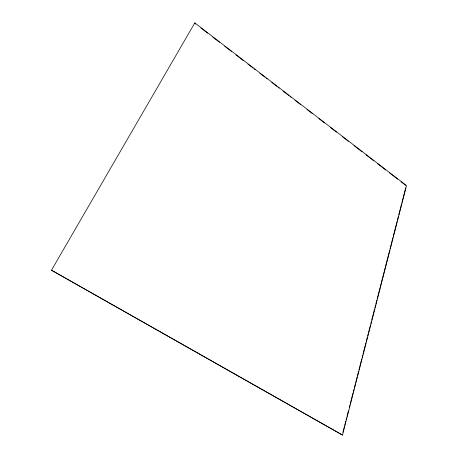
<?xml version="1.0" encoding="UTF-8"?>
<svg xmlns="http://www.w3.org/2000/svg" width="458" height="458" viewBox="0 0 458 458"><rect width="100%" height="100%" fill="white"/><g stroke="black" fill="none" stroke-linecap="round" stroke-linejoin="round"><path stroke-width="0.69" d="M194.805 22.9L51.479 270.209L342.498 435.071L406.521 185.61L194.805 22.9L194.604 23.14L195.738 24.016M342.899 432.329L344.319 426.787M344.679 425.402L345.744 421.245M346.099 419.86L346.632 417.782M346.992 416.396L348.412 410.855M349.305 407.397L349.838 405.319M350.193 403.933L353.038 392.85M353.399 391.464L353.931 389.386M354.286 388L355.351 383.844M355.711 382.459L357.131 376.917M357.486 375.531L358.557 371.375M358.912 369.99L361.757 358.906M362.118 357.526L362.65 355.448M363.005 354.063L365.85 342.979M366.211 341.594L367.276 337.437M367.631 336.052L368.163 333.974M368.524 332.588L370.482 324.968M370.837 323.583L371.369 321.505M371.724 320.119L374.57 309.035M374.93 307.65L375.463 305.578M375.818 304.192L376.888 300.036M377.243 298.65L380.088 287.567M380.443 286.181L384.182 271.634M384.537 270.249L389.701 250.165M390.056 248.78L392.901 237.696M393.256 236.311L396.994 221.764M397.349 220.378L398.42 216.222M398.775 214.836L401.62 203.753M401.975 202.373L405.714 187.826M51.479 270.209L342.498 435.071M200.844 27.938L207.651 33.171M212.758 37.092L219.571 42.325M224.678 46.247L231.485 51.479M236.025 54.966L243.398 60.633M247.938 64.12L253.045 68.042M254.179 68.918L255.318 69.788M259.852 73.274L264.959 77.202M266.098 78.072L267.232 78.942M271.771 82.429L276.878 86.356M278.012 87.226L279.145 88.096M283.118 91.148L288.792 95.51M289.925 96.38L291.065 97.251M295.032 100.302L300.706 104.664M306.952 109.456L312.625 113.819M318.865 118.611L324.539 122.973M330.212 127.33L336.458 132.127M342.132 136.484L348.372 141.282M354.045 145.638L361.992 151.741M365.959 154.793L373.905 160.901M377.312 163.512L385.819 170.055M389.226 172.666L397.739 179.21M401.139 181.826L405.679 185.313"/></g></svg>
